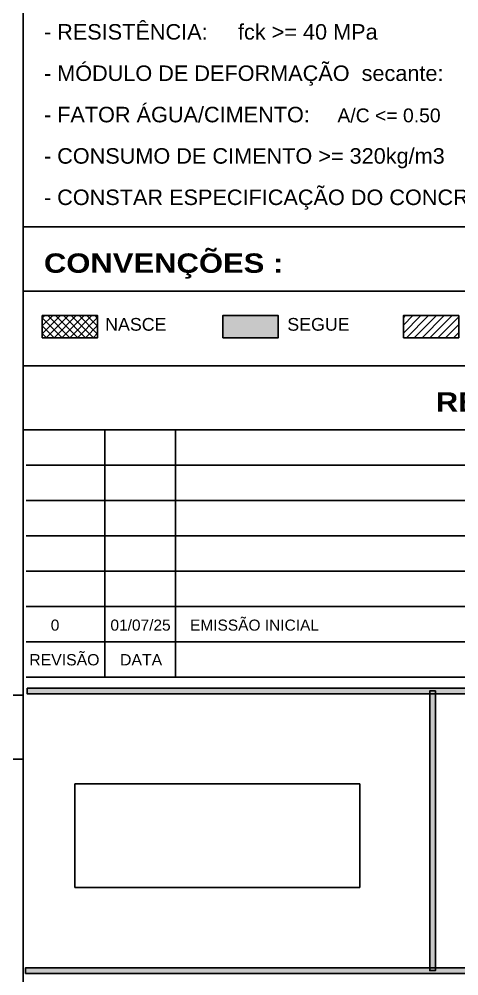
# Model space of a CAD drawing. Extents: x 0 to 7795, y 0 to 4205.
# Drawn here: x 6866 to 7263, y 615 to 1479 of the extents above; entities that cross this region are included whole.
import ezdxf

# ---------------------------------------------------------------- set-up
doc = ezdxf.new("R2010")
doc.units = 0
doc.header["$MEASUREMENT"] = 0
doc.layers.get('0').update_dxf_attribs({"linetype": 'CONTINUOUS'})
for name, color, linetype in [('MTH-18', 1, 'CONTINUOUS'), ('MTH-226', 6, 'CONTINUOUS'), ('MTH-230', 1, 'CONTINUOUS'), ('MTH-CARIMBO-TXT2', 1, 'CONTINUOUS'), ('MTH-CARIMBOEFORMATO', 1, 'CONTINUOUS'), ('MTH-HACHURA-PILAR', 1, 'CONTINUOUS'), ('MTH-PILAR-MORRE', 5, 'CONTINUOUS'), ('MTH-PILAR-NASCE', 5, 'CONTINUOUS'), ('MTH-PILAR-SEGUE', 5, 'CONTINUOUS'), ('MTH-SOMBRA25', 253, 'CONTINUOUS'), ('MTH-TXT-NEGRITO', 5, 'CONTINUOUS'), ('MTH-TXT-NOTAS', 3, 'CONTINUOUS')]:
    doc.layers.add(name, color=color, linetype=linetype)
doc.styles.add('TQS_ARIAL', font='arial.ttf')
doc.styles.add('TQS_ARIAL_BLACK', font='ariblk.ttf')
picture_1 = doc.add_image_def('image1.bmp', size_in_pixel=(1014, 369))

msp = doc.modelspace()

# ---------------------------------------------------------------- linework, layer by layer
at = {"layer": 'MTH-18', "linetype": 'Continuous'}
msp.add_line((6870.004113, 1233.542811), (7745.004012, 1233.542811), dxfattribs=at)
at = {"layer": 'MTH-226', "linetype": 'Continuous'}
for p, q in [((6870.004113, 1291.542811), (7745.004012, 1291.542811)), ((6870.004003, 1166.06626), (7745.004003, 1166.06626)), ((6870.004008, 1166.06626), (7745.004008, 1166.06626)), ((5945.004003, 868.478723), (6870.004003, 868.478723))]:
    msp.add_line(p, q, dxfattribs=at)
at = {"layer": 'MTH-230', "linetype": 'Continuous'}
for p, q in [((6870.004003, 49.997781), (6870.004003, 4154.998269)), ((6870.004003, 49.997781), (6870.004003, 1166.06626)), ((5945.004104, 810.478723), (6870.004003, 810.478723))]:
    msp.add_line(p, q, dxfattribs=at)
at = {"layer": 'MTH-CARIMBO-TXT2', "linetype": 'Continuous'}
for points in [[(6873.403091, 874.879051), (6873.403091, 869.750115), (7745.004003, 869.750115), (7745.004003, 874.879051), (6873.403091, 874.879051)], [(7242.102506, 872.314583), (7236.973569, 872.314583), (7236.973569, 619.576417), (7242.102506, 619.576417), (7242.102506, 872.314583)], [(7745.015044, 617.011949), (7745.015044, 622.140885), (6872.012834, 622.140885), (6872.012834, 617.011949), (7745.015044, 617.011949)]]:
    msp.add_lwpolyline(points, dxfattribs=at)
for points in [[(6873.403091, 874.879051), (6873.403091, 869.750115), (7745.004003, 869.750115)], [(6873.403091, 874.879051), (7745.004003, 869.750115), (7745.004003, 874.879051)], [(6873.403091, 874.879051), (7745.004003, 874.879051), (6873.403091, 874.879051)], [(7242.102506, 872.314583), (7236.973569, 872.314583), (7236.973569, 619.576417)], [(7242.102506, 872.314583), (7236.973569, 619.576417), (7242.102506, 619.576417)], [(7242.102506, 872.314583), (7242.102506, 619.576417), (7242.102506, 872.314583)], [(7745.015044, 617.011949), (7745.015044, 622.140885), (6872.012834, 622.140885)], [(7745.015044, 617.011949), (6872.012834, 622.140885), (6872.012834, 617.011949)], [(7745.015044, 617.011949), (6872.012834, 617.011949), (7745.015044, 617.011949)]]:
    msp.add_solid(points, dxfattribs=at)
at = {"layer": 'MTH-CARIMBOEFORMATO', "linetype": 'Continuous'}
for p, q in [((6943.571304, 1108.066214), (6943.571304, 884.820456)), ((7007.355807, 1108.066214), (7007.355807, 884.820456)), ((7007.355807, 884.820456), (7007.355807, 1108.066214)), ((6872.477441, 1076.173963), (7745.004003, 1076.173963)), ((6872.477441, 1044.281712), (7745.004003, 1044.281712)), ((6872.477441, 1012.38946), (7745.004003, 1012.38946)), ((6872.477441, 980.497209), (7745.004003, 980.497209)), ((6872.477441, 948.604958), (7007.355807, 948.604958)), ((7007.355807, 948.604958), (7745.015044, 948.604958)), ((6872.477441, 916.712707), (7007.355807, 916.712707)), ((7007.355807, 916.712707), (7745.015044, 916.712707)), ((6872.477441, 884.820456), (7007.355807, 884.820456)), ((7007.355807, 884.820456), (7745.015044, 884.820456))]:
    msp.add_line(p, q, dxfattribs=at)
at = {"layer": 'MTH-HACHURA-PILAR', "linetype": 'Continuous'}
for p, q in [((6887.113431, 1194.903842), (6903.591615, 1211.382026)), ((6887.113431, 1201.97491), (6896.520547, 1211.382026)), ((6887.113431, 1209.045978), (6889.449479, 1211.382026)), ((6890.662194, 1191.381538), (6910.662683, 1211.382026)), ((6892.061686, 1211.382026), (6912.062174, 1191.381538)), ((6897.733262, 1191.381538), (6917.733751, 1211.382026)), ((6899.132754, 1211.382026), (6919.133242, 1191.381538)), ((6904.80433, 1191.381538), (6924.804818, 1211.382026)), ((6906.203822, 1211.382026), (6926.20431, 1191.381538)), ((6911.875398, 1191.381538), (6931.875886, 1211.382026)), ((6913.27489, 1211.382026), (6933.275378, 1191.381538)), ((6920.345957, 1211.382026), (6937.113431, 1194.614553)), ((6927.417025, 1211.382026), (6937.113431, 1201.685621)), ((6934.488093, 1211.382026), (6937.113431, 1208.756689)), ((7213.113431, 1195.634723), (7228.860734, 1211.382026)), ((7213.113431, 1202.705791), (7221.789666, 1211.382026)), ((7213.113431, 1209.776858), (7214.718599, 1211.382026)), ((7215.931314, 1191.381538), (7235.931802, 1211.382026)), ((7223.002382, 1191.381538), (7243.00287, 1211.382026)), ((7230.073449, 1191.381538), (7250.073938, 1211.382026)), ((7237.144517, 1191.381538), (7257.145005, 1211.382026)), ((7244.215585, 1191.381538), (7263.113431, 1210.279384)), ((6887.113431, 1209.259214), (6904.991107, 1191.381538)), ((6887.113431, 1202.188146), (6897.920039, 1191.381538)), ((6918.946466, 1191.381538), (6937.113431, 1209.548503)), ((6926.017533, 1191.381538), (6937.113431, 1202.477435)), ((7251.286653, 1191.381538), (7263.113431, 1203.208316)), ((6887.113431, 1195.117078), (6890.848971, 1191.381538)), ((6933.088601, 1191.381538), (6937.113431, 1195.406367)), ((7258.357721, 1191.381538), (7263.113431, 1196.137248))]:
    msp.add_line(p, q, dxfattribs=at)
at = {"layer": 'MTH-PILAR-MORRE', "linetype": 'Continuous'}
msp.add_lwpolyline([(7213.113431, 1191.381538), (7263.113431, 1191.381538), (7263.113431, 1211.382026), (7213.113431, 1211.382026), (7213.113431, 1191.381538)], dxfattribs=at)
at = {"layer": 'MTH-PILAR-NASCE', "linetype": 'Continuous'}
msp.add_lwpolyline([(6887.113431, 1191.381538), (6937.113431, 1191.381538), (6937.113431, 1211.382026), (6887.113431, 1211.382026), (6887.113431, 1191.381538)], dxfattribs=at)
at = {"layer": 'MTH-PILAR-SEGUE', "linetype": 'Continuous'}
msp.add_line((6870.004003, 1108.066214), (7745.004003, 1108.066214), dxfattribs=at)
msp.add_lwpolyline([(7050.113431, 1191.381538), (7100.113431, 1191.381538), (7100.113431, 1211.382026), (7050.113431, 1211.382026), (7050.113431, 1191.381538)], dxfattribs=at)
at = {"layer": 'MTH-SOMBRA25', "linetype": 'Continuous'}
for points in [[(7050.113431, 1191.381538), (7100.113431, 1191.381538), (7100.113431, 1211.382026)], [(7050.113431, 1191.381538), (7100.113431, 1211.382026), (7050.113431, 1211.382026)], [(7050.113431, 1191.381538), (7050.113431, 1211.382026), (7050.113431, 1191.381538)]]:
    msp.add_solid(points, dxfattribs=at)

# ---------------------------------------------------------------- texts
at = {"layer": 'MTH-TXT-NEGRITO', "linetype": 'Continuous', "style": 'TQS_ARIAL_BLACK'}
for s, p in [('CONVENÇÕES :', (6888.625483, 1250.042811)), ('REVISÃO', (7242.423539, 1124.56626))]:
    msp.add_text(s, height=17.5, dxfattribs=at).set_placement(p)
at = {"layer": 'MTH-TXT-NOTAS', "linetype": 'Continuous', "style": 'TQS_ARIAL'}
for s, p in [('- RESISTÊNCIA:', (6888.625253, 1460.739868)), ('- FATOR ÁGUA/CIMENTO:', (6888.6254, 1385.998199))]:
    msp.add_text(s, height=14, rotation=0.000113, dxfattribs=at).set_placement(p)
for s, height, p in [('fck >= 40 MPa ', 14, (7063.807781, 1460.740248)), ('- MÓDULO DE DEFORMAÇÃO  secante:', 14, (6888.625327, 1423.369049)), ('A/C <= 0.50', 12.5, (7153.599142, 1385.998744)), ('- CONSUMO DE CIMENTO >= 320kg/m3', 14, (6888.6254, 1348.627349)), ('- CONSTAR ESPECIFICAÇÃO DO CONCRETO EM NOTA FISCAL.', 14, (6888.6254, 1311.2565)), ('NASCE', 11.500002, (6943.914212, 1197.710151)), ('SEGUE', 11.500002, (7108.347806, 1197.710151)), ('0', 10, (6894.773623, 926.712707)), ('01/07/25', 10, (6948.661741, 926.712707)), ('EMISSÃO INICIAL', 10, (7020.513535, 926.712707)), ('REVISÃO', 10.20552, (6875.391197, 895.328484)), ('DATA', 10.20552, (6957.352294, 895.328484))]:
    msp.add_text(s, height=height, dxfattribs=at).set_placement(p)

# ---------------------------------------------------------------- pictures from other files: only their frames are drawn
at = {"linetype": 'Continuous'}
image = msp.add_image(picture_1, insert=(6916.588762, 694.745814), size_in_units=(257.179894, 93.589133), dxfattribs=at)
image.dxf.flags = 7

doc.saveas('drawing.dxf')
